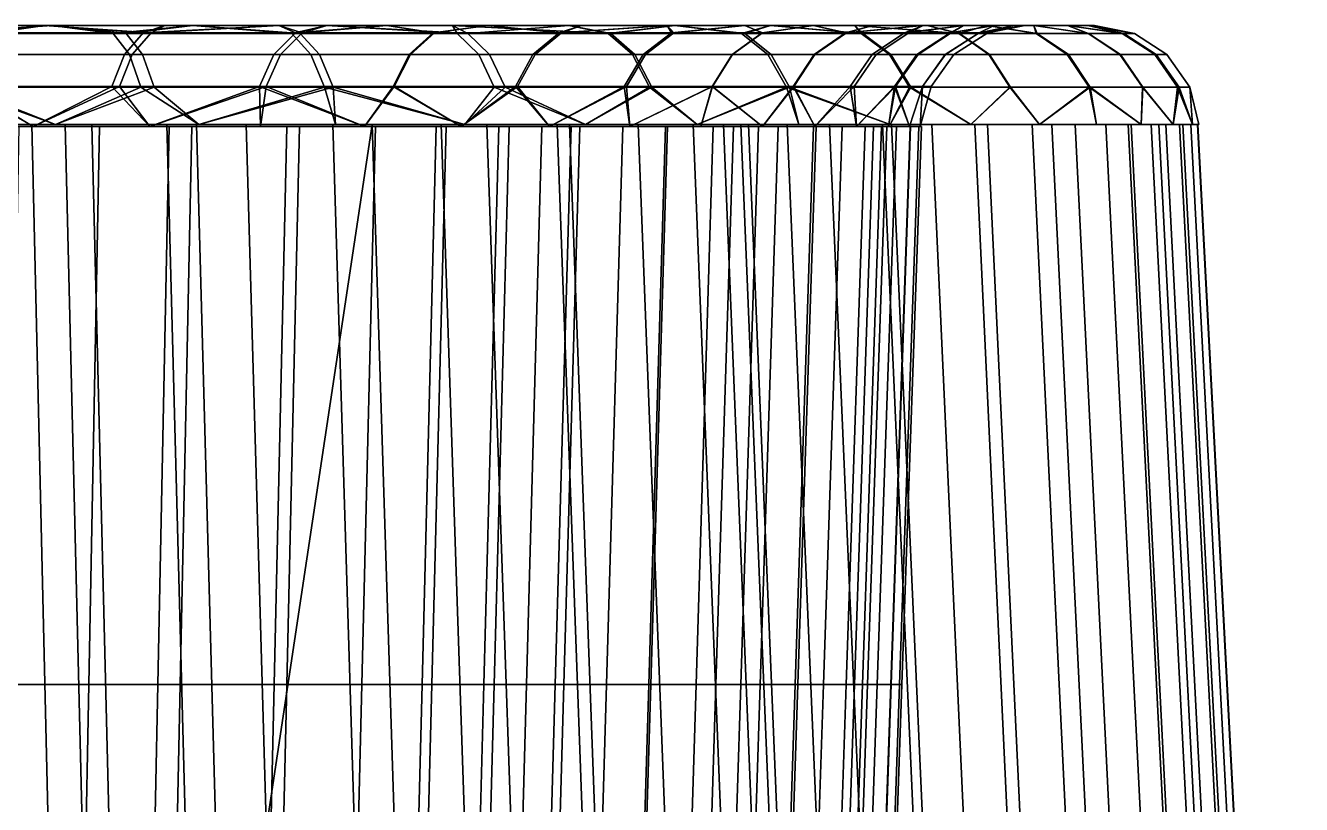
# Model space of a CAD drawing. Extents: x -14.7 to 14.7, y -21.5 to 0.1.
# Drawn here: x 6.17 to 14.72, y -12.08 to -6.87 of the extents above; entities that cross this region are included whole.
import ezdxf

# ---------------------------------------------------------------- set-up
doc = ezdxf.new("R2010")
doc.units = 0
doc.header["$MEASUREMENT"] = 0
doc.layers.add('IGES LEVEL 0', color=9, linetype='CONTINUOUS')

msp = doc.modelspace()

# ---------------------------------------------------------------- linework, layer by layer
at = {"layer": 'IGES LEVEL 0'}
for points in [[(5.3569, -6.8681, -12.2125), (6.3471, -6.8681, -11.7284), (5.5852, -6.9206, -12.4021)], [(6.3471, -6.8681, 11.7284), (5.3569, -6.8681, 12.2125), (5.5308, -6.9206, 12.4264)], [(5.4653, -6.8681, 11.6585), (6.3017, -6.8681, 11.2285), (5.9552, -6.9166, 11.1265)], [(6.3017, -6.8681, -11.2285), (5.4653, -6.8681, -11.6585), (5.9356, -6.9166, -11.137)], [(5.5308, -6.9206, 12.4264), (6.8454, -6.9206, 11.7535), (6.3471, -6.8681, 11.7284)], [(5.5308, -6.9206, 12.4264), (5.6197, -7.0627, 12.6259), (6.9553, -7.0627, 11.9423), (6.8454, -6.9206, 11.7535)], [(6.7598, -6.9206, -11.803), (5.5852, -6.9206, -12.4021), (6.3471, -6.8681, -11.7284)], [(6.7598, -6.9206, -11.803), (6.8684, -7.0627, -11.9925), (5.6749, -7.0627, -12.6012), (5.5852, -6.9206, -12.4021)], [(5.7862, -6.8681, -12.0151), (7.5123, -6.8681, -11.0185), (5.5867, -6.8681, -11.6009)], [(7.5123, -6.8681, 11.0185), (5.7862, -6.8681, 12.0151), (5.5867, -6.8681, 11.6009)], [(5.5867, -6.8681, 11.6009), (7.2533, -6.8681, 10.6386), (7.5123, -6.8681, 11.0185)], [(7.2533, -6.8681, -10.6386), (5.5867, -6.8681, -11.6009), (7.5123, -6.8681, -11.0185)], [(6.8865, -7.0621, -10.3026), (7.0131, -6.9166, -10.4919), (5.9356, -6.9166, -11.137), (5.8285, -7.0621, -10.936)], [(5.8478, -7.0621, 10.9257), (5.9552, -6.9166, 11.1265), (6.9598, -6.9166, 10.5273), (6.8342, -7.0621, 10.3374)], [(5.9356, -6.9166, -11.137), (7.0131, -6.9166, -10.4919), (6.3017, -6.8681, -11.2285)], [(6.9598, -6.9166, 10.5273), (5.9552, -6.9166, 11.1265), (6.3017, -6.8681, 11.2285)], [(6.3017, -6.8681, 11.2285), (7.1046, -6.8681, 10.7385), (6.9598, -6.9166, 10.5273)], [(7.1046, -6.8681, -10.7385), (6.3017, -6.8681, -11.2285), (7.0131, -6.9166, -10.4919)], [(6.3471, -6.8681, -11.7284), (7.294, -6.8681, -11.1642), (6.7598, -6.9206, -11.803)], [(7.294, -6.8681, 11.1642), (6.3471, -6.8681, 11.7284), (6.8454, -6.9206, 11.7535)], [(7.9566, -6.9206, -11.0316), (6.7598, -6.9206, -11.803), (7.294, -6.8681, -11.1642)], [(7.9566, -6.9206, -11.0316), (8.0844, -7.0627, -11.2088), (6.8684, -7.0627, -11.9925), (6.7598, -6.9206, -11.803)], [(6.8342, -7.0621, 10.3374), (6.9598, -6.9166, 10.5273), (7.9803, -6.9166, 9.7764), (7.8363, -7.0621, 9.6)], [(6.8454, -6.9206, 11.7535), (8.0131, -6.9206, 10.9907), (7.294, -6.8681, 11.1642)], [(6.8454, -6.9206, 11.7535), (6.9553, -7.0627, 11.9423), (8.1417, -7.0627, 11.1672), (8.0131, -6.9206, 10.9907)], [(7.8815, -7.0621, -9.5629), (8.0263, -6.9166, -9.7387), (7.0131, -6.9166, -10.4919), (6.8865, -7.0621, -10.3026)], [(7.1046, -6.8681, 10.7385), (7.8695, -6.8681, 10.1913), (6.9598, -6.9166, 10.5273)], [(7.9803, -6.9166, 9.7764), (6.9598, -6.9166, 10.5273), (7.8695, -6.8681, 10.1913)], [(7.8695, -6.8681, -10.1913), (7.1046, -6.8681, -10.7385), (7.0131, -6.9166, -10.4919)], [(7.0131, -6.9166, -10.4919), (8.0263, -6.9166, -9.7387), (7.8695, -6.8681, -10.1913)], [(7.2533, -6.8681, 10.6386), (8.7579, -6.8681, 9.4388), (7.5123, -6.8681, 11.0185)], [(8.7579, -6.8681, -9.4388), (7.2533, -6.8681, -10.6386), (7.5123, -6.8681, -11.0185)], [(7.294, -6.8681, -11.1642), (8.191, -6.8681, -10.5238), (7.9566, -6.9206, -11.0316)], [(8.191, -6.8681, 10.5238), (7.294, -6.8681, 11.1642), (8.0131, -6.9206, 10.9907)], [(7.5123, -6.8681, -11.0185), (9.0706, -6.8681, -9.7758), (8.7579, -6.8681, -9.4388)], [(9.0706, -6.8681, 9.7758), (7.5123, -6.8681, 11.0185), (8.7579, -6.8681, 9.4388)], [(7.8363, -7.0621, 9.6), (7.9803, -6.9166, 9.7764), (8.9039, -6.9166, 8.9433), (8.7433, -7.0621, 8.7819)], [(7.8695, -6.8681, 10.1913), (8.5924, -6.8681, 9.5897), (7.9803, -6.9166, 9.7764)], [(8.5924, -6.8681, -9.5897), (7.8695, -6.8681, -10.1913), (8.0263, -6.9166, -9.7387)], [(8.7509, -7.0621, -8.7744), (8.9117, -6.9166, -8.9356), (8.0263, -6.9166, -9.7387), (7.8815, -7.0621, -9.5629)], [(9.0638, -6.9206, -10.1416), (7.9566, -6.9206, -11.0316), (8.191, -6.8681, -10.5238)], [(9.0638, -6.9206, -10.1416), (9.2093, -7.0627, -10.3045), (8.0844, -7.0627, -11.2088), (7.9566, -6.9206, -11.0316)], [(8.9039, -6.9166, 8.9433), (7.9803, -6.9166, 9.7764), (8.5924, -6.8681, 9.5897)], [(8.0131, -6.9206, 10.9907), (9.1351, -6.9206, 10.0775), (8.191, -6.8681, 10.5238)], [(8.0131, -6.9206, 10.9907), (8.1417, -7.0627, 11.1672), (9.2818, -7.0627, 10.2393), (9.1351, -6.9206, 10.0775)], [(8.0263, -6.9166, -9.7387), (8.9117, -6.9166, -8.9356), (8.5924, -6.8681, -9.5897)], [(8.191, -6.8681, -10.5238), (9.032, -6.8681, -9.8114), (9.0638, -6.9206, -10.1416)], [(9.032, -6.8681, 9.8114), (8.191, -6.8681, 10.5238), (9.1351, -6.9206, 10.0775)], [(8.5924, -6.8681, 9.5897), (9.2695, -6.8681, 8.9369), (8.9039, -6.9166, 8.9433)], [(9.2695, -6.8681, -8.9369), (8.5924, -6.8681, -9.5897), (8.9117, -6.9166, -8.9356)], [(8.7433, -7.0621, 8.7819), (8.9039, -6.9166, 8.9433), (9.7638, -6.9166, 7.9958), (9.5876, -7.0621, 7.8515)], [(9.5723, -7.0621, -7.8701), (9.7482, -6.9166, -8.0147), (8.9117, -6.9166, -8.9356), (8.7509, -7.0621, -8.7744)], [(8.7579, -6.8681, 9.4388), (10.0668, -6.8681, 8.028), (9.0706, -6.8681, 9.7758)], [(10.0668, -6.8681, -8.028), (8.7579, -6.8681, -9.4388), (9.0706, -6.8681, -9.7758)], [(9.7638, -6.9166, 7.9958), (8.9039, -6.9166, 8.9433), (9.2695, -6.8681, 8.9369)], [(8.9117, -6.9166, -8.9356), (9.7482, -6.9166, -8.0147), (9.2695, -6.8681, -8.9369)], [(9.032, -6.8681, -9.8114), (9.8114, -6.8681, -9.032), (10.0769, -6.9206, -9.1357)], [(9.8114, -6.8681, 9.032), (9.032, -6.8681, 9.8114), (9.1351, -6.9206, 10.0775)], [(10.0769, -6.9206, -9.1357), (9.0638, -6.9206, -10.1416), (9.032, -6.8681, -9.8114)], [(10.0769, -6.9206, -9.1357), (10.2387, -7.0627, -9.2824), (9.2093, -7.0627, -10.3045), (9.0638, -6.9206, -10.1416)], [(9.0706, -6.8681, -9.7758), (10.4263, -6.8681, -8.3147), (10.0668, -6.8681, -8.028)], [(10.4263, -6.8681, 8.3147), (9.0706, -6.8681, 9.7758), (10.0668, -6.8681, 8.028)], [(9.1351, -6.9206, 10.0775), (10.0933, -6.9206, 9.1175), (9.8114, -6.8681, 9.032)], [(9.1351, -6.9206, 10.0775), (9.2818, -7.0627, 10.2393), (10.2554, -7.0627, 9.2639), (10.0933, -6.9206, 9.1175)], [(9.2695, -6.8681, 8.9369), (9.8971, -6.8681, 8.2364), (9.7638, -6.9166, 7.9958)], [(9.8971, -6.8681, -8.2364), (9.2695, -6.8681, -8.9369), (9.7482, -6.9166, -8.0147)], [(10.31, -7.0621, -6.8754), (10.4995, -6.9166, -7.0017), (9.7482, -6.9166, -8.0147), (9.5723, -7.0621, -7.8701)], [(9.5876, -7.0621, 7.8515), (9.7638, -6.9166, 7.9958), (10.5151, -6.9166, 6.9782), (10.3254, -7.0621, 6.8523)], [(10.4719, -6.8681, -7.492), (9.8971, -6.8681, -8.2364), (9.7482, -6.9166, -8.0147)], [(9.7482, -6.9166, -8.0147), (10.4995, -6.9166, -7.0017), (10.4719, -6.8681, -7.492)], [(9.8971, -6.8681, 8.2364), (10.4719, -6.8681, 7.492), (9.7638, -6.9166, 7.9958)], [(10.5151, -6.9166, 6.9782), (9.7638, -6.9166, 7.9958), (10.4719, -6.8681, 7.492)], [(9.8114, -6.8681, -9.032), (10.5238, -6.8681, -8.191), (10.0769, -6.9206, -9.1357)], [(10.5238, -6.8681, 8.191), (9.8114, -6.8681, 9.032), (10.0933, -6.9206, 9.1175)], [(10.4263, -6.8681, -8.3147), (11.5491, -6.8681, -6.6679), (10.0668, -6.8681, -8.028)], [(10.0668, -6.8681, 8.028), (11.1509, -6.8681, 6.438), (10.4263, -6.8681, 8.3147)], [(11.1509, -6.8681, -6.438), (10.0668, -6.8681, -8.028), (11.5491, -6.8681, -6.6679)], [(10.9698, -6.9206, -8.0417), (10.0769, -6.9206, -9.1357), (10.5238, -6.8681, -8.191)], [(10.9698, -6.9206, -8.0417), (11.1459, -7.0627, -8.1708), (10.2387, -7.0627, -9.2824), (10.0769, -6.9206, -9.1357)], [(10.0933, -6.9206, 9.1175), (10.9912, -6.9206, 8.0124), (10.5238, -6.8681, 8.191)], [(10.0933, -6.9206, 9.1175), (10.2554, -7.0627, 9.2639), (11.1677, -7.0627, 8.1411), (10.9912, -6.9206, 8.0124)], [(10.9095, -7.0621, -5.878), (11.1099, -6.9166, -5.986), (10.4995, -6.9166, -7.0017), (10.31, -7.0621, -6.8754)], [(10.3254, -7.0621, 6.8523), (10.5151, -6.9166, 6.9782), (11.1077, -6.9166, 5.9902), (10.9073, -7.0621, 5.8821)], [(11.5491, -6.8681, 6.6679), (10.4263, -6.8681, 8.3147), (11.1509, -6.8681, 6.438)], [(10.4719, -6.8681, 7.492), (10.9908, -6.8681, 6.7076), (10.5151, -6.9166, 6.9782)], [(10.9908, -6.8681, -6.7076), (10.4719, -6.8681, -7.492), (10.4995, -6.9166, -7.0017)], [(10.4995, -6.9166, -7.0017), (11.1099, -6.9166, -5.986), (10.9908, -6.8681, -6.7076)], [(11.1077, -6.9166, 5.9902), (10.5151, -6.9166, 6.9782), (10.9908, -6.8681, 6.7076)], [(10.5238, -6.8681, -8.191), (11.1642, -6.8681, -7.294), (10.9698, -6.9206, -8.0417)], [(11.1642, -6.8681, 7.294), (10.5238, -6.8681, 8.191), (10.9912, -6.9206, 8.0124)], [(10.9073, -7.0621, 5.8821), (11.1077, -6.9166, 5.9902), (11.6725, -6.9166, 4.7976), (11.4618, -7.0621, 4.711)], [(11.4561, -7.0621, -4.7249), (11.6666, -6.9166, -4.8117), (11.1099, -6.9166, -5.986), (10.9095, -7.0621, -5.878)], [(11.7816, -6.9206, -6.7969), (10.9698, -6.9206, -8.0417), (11.1642, -6.8681, -7.294)], [(11.7816, -6.9206, -6.7969), (11.9708, -7.0627, -6.9061), (11.1459, -7.0627, -8.1708), (10.9698, -6.9206, -8.0417)], [(10.9908, -6.8681, 6.7076), (11.4512, -6.8681, 5.8874), (11.1077, -6.9166, 5.9902)], [(11.4512, -6.8681, -5.8874), (10.9908, -6.8681, -6.7076), (11.1099, -6.9166, -5.986)], [(10.9912, -6.9206, 8.0124), (11.772, -6.9206, 6.8136), (11.1642, -6.8681, 7.294)], [(10.9912, -6.9206, 8.0124), (11.1677, -7.0627, 8.1411), (11.961, -7.0627, 6.923), (11.772, -6.9206, 6.8136)], [(11.6725, -6.9166, 4.7976), (11.1077, -6.9166, 5.9902), (11.4512, -6.8681, 5.8874)], [(11.1099, -6.9166, -5.986), (11.6666, -6.9166, -4.8117), (11.4512, -6.8681, -5.8874)], [(11.5491, -6.8681, -6.6679), (12.4139, -6.8681, -4.8721), (11.1509, -6.8681, -6.438)], [(12.4139, -6.8681, 4.8721), (11.5491, -6.8681, 6.6679), (11.1509, -6.8681, 6.438)], [(11.1509, -6.8681, 6.438), (11.9859, -6.8681, 4.7041), (12.4139, -6.8681, 4.8721)], [(11.9859, -6.8681, -4.7041), (11.1509, -6.8681, -6.438), (12.4139, -6.8681, -4.8721)], [(11.1642, -6.8681, -7.294), (11.7284, -6.8681, -6.3471), (11.7816, -6.9206, -6.7969)], [(11.7284, -6.8681, 6.3471), (11.1642, -6.8681, 7.294), (11.772, -6.9206, 6.8136)], [(11.4512, -6.8681, 5.8874), (11.8504, -6.8681, 5.0359), (11.6725, -6.9166, 4.7976)], [(11.8504, -6.8681, -5.0359), (11.4512, -6.8681, -5.8874), (11.6666, -6.9166, -4.8117)], [(11.8442, -7.0621, -3.6447), (12.0618, -6.9166, -3.7116), (11.6666, -6.9166, -4.8117), (11.4561, -7.0621, -4.7249)], [(11.4618, -7.0621, 4.711), (11.6725, -6.9166, 4.7976), (12.0896, -6.9166, 3.62), (11.8715, -7.0621, 3.5547)], [(12.1863, -6.8681, -4.1574), (11.8504, -6.8681, -5.0359), (11.6666, -6.9166, -4.8117)], [(11.6666, -6.9166, -4.8117), (12.0618, -6.9166, -3.7116), (12.1863, -6.8681, -4.1574)], [(11.8504, -6.8681, 5.0359), (12.1863, -6.8681, 4.1574), (11.6725, -6.9166, 4.7976)], [(12.0896, -6.9166, 3.62), (11.6725, -6.9166, 4.7976), (12.1863, -6.8681, 4.1574)], [(11.7284, -6.8681, -6.3471), (12.2125, -6.8681, -5.3569), (12.4309, -6.9206, -5.5207)], [(12.2125, -6.8681, 5.3569), (11.7284, -6.8681, 6.3471), (12.4262, -6.9206, 5.5311)], [(12.4309, -6.9206, -5.5207), (11.7816, -6.9206, -6.7969), (11.7284, -6.8681, -6.3471)], [(11.772, -6.9206, 6.8136), (12.4262, -6.9206, 5.5311), (11.7284, -6.8681, 6.3471)], [(11.772, -6.9206, 6.8136), (11.961, -7.0627, 6.923), (12.6258, -7.0627, 5.6199), (12.4262, -6.9206, 5.5311)], [(12.4309, -6.9206, -5.5207), (12.6305, -7.0627, -5.6094), (11.9708, -7.0627, -6.9061), (11.7816, -6.9206, -6.7969)], [(12.1521, -7.0621, -2.4279), (12.3754, -6.9166, -2.4725), (12.0618, -6.9166, -3.7116), (11.8442, -7.0621, -3.6447)], [(11.8715, -7.0621, 3.5547), (12.0896, -6.9166, 3.62), (12.3669, -6.9166, 2.5145), (12.1438, -7.0621, 2.4691)], [(11.9859, -6.8681, 4.7041), (12.5532, -6.8681, 2.8652), (12.4139, -6.8681, 4.8721)], [(12.5532, -6.8681, -2.8652), (11.9859, -6.8681, -4.7041), (12.4139, -6.8681, -4.8721)], [(12.4573, -6.8681, -3.2568), (12.1863, -6.8681, -4.1574), (12.0618, -6.9166, -3.7116)], [(12.0618, -6.9166, -3.7116), (12.3754, -6.9166, -2.4725), (12.4573, -6.8681, -3.2568)], [(12.1863, -6.8681, 4.1574), (12.4573, -6.8681, 3.2568), (12.0896, -6.9166, 3.62)], [(12.3669, -6.9166, 2.5145), (12.0896, -6.9166, 3.62), (12.4573, -6.8681, 3.2568)], [(12.1438, -7.0621, 2.4691), (12.3669, -6.9166, 2.5145), (12.5618, -6.9166, 1.2098), (12.3352, -7.0621, 1.1879)], [(12.3355, -7.0621, -1.1846), (12.5621, -6.9166, -1.2064), (12.3754, -6.9166, -2.4725), (12.1521, -7.0621, -2.4279)], [(12.2125, -6.8681, -5.3569), (12.6132, -6.8681, -4.3301), (12.4309, -6.9206, -5.5207)], [(12.6132, -6.8681, 4.3301), (12.2125, -6.8681, 5.3569), (12.4262, -6.9206, 5.5311)], [(12.3352, -7.0621, 1.1879), (12.5618, -6.9166, 1.2098), (12.6199, -6.9166, -0.0448), (12.3922, -7.0621, -0.044)], [(12.3922, -7.0621, -0.044), (12.6199, -6.9166, -0.0448), (12.5621, -6.9166, -1.2064), (12.3355, -7.0621, -1.1846)], [(12.4573, -6.8681, 3.2568), (12.6618, -6.8681, 2.3388), (12.3669, -6.9166, 2.5145)], [(12.5618, -6.9166, 1.2098), (12.3669, -6.9166, 2.5145), (12.6618, -6.8681, 2.3388)], [(12.6618, -6.8681, -2.3388), (12.4573, -6.8681, -3.2568), (12.3754, -6.9166, -2.4725)], [(12.3754, -6.9166, -2.4725), (12.5621, -6.9166, -1.2064), (12.6618, -6.8681, -2.3388)], [(12.4139, -6.8681, -4.8721), (13.0014, -6.8681, -2.9675), (12.5532, -6.8681, -2.8652)], [(13.0014, -6.8681, 2.9675), (12.4139, -6.8681, 4.8721), (12.5532, -6.8681, 2.8652)], [(12.4262, -6.9206, 5.5311), (12.9515, -6.9206, 4.1549), (12.6132, -6.8681, 4.3301)], [(12.4262, -6.9206, 5.5311), (12.6258, -7.0627, 5.6199), (13.1595, -7.0627, 4.2216), (12.9515, -6.9206, 4.1549)], [(12.944, -6.9206, -4.1783), (12.4309, -6.9206, -5.5207), (12.6132, -6.8681, -4.3301)], [(12.944, -6.9206, -4.1783), (13.1518, -7.0627, -4.2454), (12.6305, -7.0627, -5.6094), (12.4309, -6.9206, -5.5207)], [(12.5532, -6.8681, 2.8652), (12.84, -6.8681, 0.9622), (13.0014, -6.8681, 2.9675)], [(12.84, -6.8681, -0.9622), (12.5532, -6.8681, -2.8652), (13.0014, -6.8681, -2.9675)], [(12.6618, -6.8681, 2.3388), (12.7987, -6.8681, 1.4083), (12.5618, -6.9166, 1.2098)], [(12.7987, -6.8681, 1.4083), (12.8674, -6.8681, 0.4703), (12.5618, -6.9166, 1.2098)], [(12.6199, -6.9166, -0.0448), (12.5618, -6.9166, 1.2098), (12.8674, -6.8681, 0.4703)], [(12.8674, -6.8681, -0.4703), (12.7987, -6.8681, -1.4083), (12.5621, -6.9166, -1.2064)], [(12.7987, -6.8681, -1.4083), (12.6618, -6.8681, -2.3388), (12.5621, -6.9166, -1.2064)], [(12.5621, -6.9166, -1.2064), (12.6199, -6.9166, -0.0448), (12.8674, -6.8681, -0.4703)], [(12.6132, -6.8681, -4.3301), (12.9277, -6.8681, -3.2737), (12.944, -6.9206, -4.1783)], [(12.9277, -6.8681, 3.2737), (12.6132, -6.8681, 4.3301), (12.9515, -6.9206, 4.1549)], [(12.8674, -6.8681, 0.4703), (12.8674, -6.8681, -0.4703), (12.6199, -6.9166, -0.0448)], [(13.0014, -6.8681, -2.9675), (13.2984, -6.8681, -0.9966), (12.84, -6.8681, -0.9622)], [(13.2984, -6.8681, -0.9966), (13.2984, -6.8681, 0.9966), (12.84, -6.8681, -0.9622)], [(13.2984, -6.8681, 0.9966), (13.0014, -6.8681, 2.9675), (12.84, -6.8681, 0.9622)], [(12.84, -6.8681, 0.9622), (12.84, -6.8681, -0.9622), (13.2984, -6.8681, 0.9966)], [(12.9277, -6.8681, -3.2737), (13.1538, -6.8681, -2.195), (13.2915, -6.9206, -2.8882)], [(13.1538, -6.8681, 2.195), (12.9277, -6.8681, 3.2737), (13.2956, -6.9206, 2.8694)], [(13.2915, -6.9206, -2.8882), (12.944, -6.9206, -4.1783), (12.9277, -6.8681, -3.2737)], [(12.9515, -6.9206, 4.1549), (13.2956, -6.9206, 2.8694), (12.9277, -6.8681, 3.2737)], [(13.2915, -6.9206, -2.8882), (13.5049, -7.0627, -2.9346), (13.1518, -7.0627, -4.2454), (12.944, -6.9206, -4.1783)], [(12.9515, -6.9206, 4.1549), (13.1595, -7.0627, 4.2216), (13.509, -7.0627, 2.9154), (13.2956, -6.9206, 2.8694)], [(13.1538, -6.8681, -2.195), (13.2902, -6.8681, -1.1013), (13.5211, -6.9206, -1.4785)], [(13.2902, -6.8681, 1.1013), (13.1538, -6.8681, 2.195), (13.531, -6.9206, 1.3844)], [(13.5211, -6.9206, -1.4785), (13.2915, -6.9206, -2.8882), (13.1538, -6.8681, -2.195)], [(13.2956, -6.9206, 2.8694), (13.531, -6.9206, 1.3844), (13.1538, -6.8681, 2.195)], [(13.2902, -6.8681, -1.1013), (13.3357, -6.8681), (13.6017, -6.9206, -0.0136)], [(13.3357, -6.8681), (13.2902, -6.8681, 1.1013), (13.6017, -6.9206, -0.0136)], [(13.6017, -6.9206, -0.0136), (13.5211, -6.9206, -1.4785), (13.2902, -6.8681, -1.1013)], [(13.531, -6.9206, 1.3844), (13.6017, -6.9206, -0.0136), (13.2902, -6.8681, 1.1013)], [(13.5211, -6.9206, -1.4785), (13.7382, -7.0627, -1.5022), (13.5049, -7.0627, -2.9346), (13.2915, -6.9206, -2.8882)], [(13.2956, -6.9206, 2.8694), (13.509, -7.0627, 2.9154), (13.7483, -7.0627, 1.4067), (13.531, -6.9206, 1.3844)], [(13.6017, -6.9206, -0.0136), (13.8201, -7.0627, -0.0138), (13.7382, -7.0627, -1.5022), (13.5211, -6.9206, -1.4785)], [(13.531, -6.9206, 1.3844), (13.7483, -7.0627, 1.4067), (13.8201, -7.0627, -0.0138), (13.6017, -6.9206, -0.0136)], [(5.6197, -7.0627, 12.6259), (5.6823, -7.2808, 12.7666), (7.0328, -7.2808, 12.0753), (6.9553, -7.0627, 11.9423)], [(6.8684, -7.0627, -11.9925), (6.9449, -7.2808, -12.1261), (5.7381, -7.2808, -12.7416), (5.6749, -7.0627, -12.6012)], [(6.8016, -7.2771, -10.1755), (6.8865, -7.0621, -10.3026), (5.8285, -7.0621, -10.936), (5.7566, -7.2771, -10.8011)], [(5.7756, -7.2771, 10.7909), (5.8478, -7.0621, 10.9257), (6.8342, -7.0621, 10.3374), (6.7499, -7.2771, 10.2098)], [(6.7499, -7.2771, 10.2098), (6.8342, -7.0621, 10.3374), (7.8363, -7.0621, 9.6), (7.7396, -7.2771, 9.4815)], [(7.7842, -7.2771, -9.4449), (7.8815, -7.0621, -9.5629), (6.8865, -7.0621, -10.3026), (6.8016, -7.2771, -10.1755)], [(8.0844, -7.0627, -11.2088), (8.1745, -7.2808, -11.3337), (6.9449, -7.2808, -12.1261), (6.8684, -7.0627, -11.9925)], [(6.9553, -7.0627, 11.9423), (7.0328, -7.2808, 12.0753), (8.2324, -7.2808, 11.2916), (8.1417, -7.0627, 11.1672)], [(7.7396, -7.2771, 9.4815), (7.8363, -7.0621, 9.6), (8.7433, -7.0621, 8.7819), (8.6354, -7.2771, 8.6736)], [(8.6429, -7.2771, -8.6661), (8.7509, -7.0621, -8.7744), (7.8815, -7.0621, -9.5629), (7.7842, -7.2771, -9.4449)], [(9.2093, -7.0627, -10.3045), (9.312, -7.2808, -10.4193), (8.1745, -7.2808, -11.3337), (8.0844, -7.0627, -11.2088)], [(8.1417, -7.0627, 11.1672), (8.2324, -7.2808, 11.2916), (9.3852, -7.2808, 10.3534), (9.2818, -7.0627, 10.2393)], [(8.6354, -7.2771, 8.6736), (8.7433, -7.0621, 8.7819), (9.5876, -7.0621, 7.8515), (9.4693, -7.2771, 7.7546)], [(9.4542, -7.2771, -7.773), (9.5723, -7.0621, -7.8701), (8.7509, -7.0621, -8.7744), (8.6429, -7.2771, -8.6661)], [(10.2387, -7.0627, -9.2824), (10.3528, -7.2808, -9.3859), (9.312, -7.2808, -10.4193), (9.2093, -7.0627, -10.3045)], [(9.2818, -7.0627, 10.2393), (9.3852, -7.2808, 10.3534), (10.3697, -7.2808, 9.3672), (10.2554, -7.0627, 9.2639)], [(10.1828, -7.2771, -6.7905), (10.31, -7.0621, -6.8754), (9.5723, -7.0621, -7.8701), (9.4542, -7.2771, -7.773)], [(9.4693, -7.2771, 7.7546), (9.5876, -7.0621, 7.8515), (10.3254, -7.0621, 6.8523), (10.198, -7.2771, 6.7678)], [(10.7749, -7.2771, -5.8055), (10.9095, -7.0621, -5.878), (10.31, -7.0621, -6.8754), (10.1828, -7.2771, -6.7905)], [(10.198, -7.2771, 6.7678), (10.3254, -7.0621, 6.8523), (10.9073, -7.0621, 5.8821), (10.7727, -7.2771, 5.8095)], [(11.1459, -7.0627, -8.1708), (11.2701, -7.2808, -8.2619), (10.3528, -7.2808, -9.3859), (10.2387, -7.0627, -9.2824)], [(10.2554, -7.0627, 9.2639), (10.3697, -7.2808, 9.3672), (11.2921, -7.2808, 8.2318), (11.1677, -7.0627, 8.1411)], [(10.7727, -7.2771, 5.8095), (10.9073, -7.0621, 5.8821), (11.4618, -7.0621, 4.711), (11.3204, -7.2771, 4.6529)], [(11.3148, -7.2771, -4.6666), (11.4561, -7.0621, -4.7249), (10.9095, -7.0621, -5.878), (10.7749, -7.2771, -5.8055)], [(11.9708, -7.0627, -6.9061), (12.1042, -7.2808, -6.983), (11.2701, -7.2808, -8.2619), (11.1459, -7.0627, -8.1708)], [(11.1677, -7.0627, 8.1411), (11.2921, -7.2808, 8.2318), (12.0943, -7.2808, 7.0001), (11.961, -7.0627, 6.923)], [(11.698, -7.2771, -3.5997), (11.8442, -7.0621, -3.6447), (11.4561, -7.0621, -4.7249), (11.3148, -7.2771, -4.6666)], [(11.3204, -7.2771, 4.6529), (11.4618, -7.0621, 4.711), (11.8715, -7.0621, 3.5547), (11.725, -7.2771, 3.5109)], [(12.0021, -7.2771, -2.3979), (12.1521, -7.0621, -2.4279), (11.8442, -7.0621, -3.6447), (11.698, -7.2771, -3.5997)], [(11.725, -7.2771, 3.5109), (11.8715, -7.0621, 3.5547), (12.1438, -7.0621, 2.4691), (11.9939, -7.2771, 2.4386)], [(11.961, -7.0627, 6.923), (12.0943, -7.2808, 7.0001), (12.7665, -7.2808, 5.6826), (12.6258, -7.0627, 5.6199)], [(12.6305, -7.0627, -5.6094), (12.7712, -7.2808, -5.6719), (12.1042, -7.2808, -6.983), (11.9708, -7.0627, -6.9061)], [(11.9939, -7.2771, 2.4386), (12.1438, -7.0621, 2.4691), (12.3352, -7.0621, 1.1879), (12.183, -7.2771, 1.1733)], [(12.1833, -7.2771, -1.17), (12.3355, -7.0621, -1.1846), (12.1521, -7.0621, -2.4279), (12.0021, -7.2771, -2.3979)], [(12.183, -7.2771, 1.1733), (12.3352, -7.0621, 1.1879), (12.3922, -7.0621, -0.044), (12.2393, -7.2771, -0.0435)], [(12.2393, -7.2771, -0.0435), (12.3922, -7.0621, -0.044), (12.3355, -7.0621, -1.1846), (12.1833, -7.2771, -1.17)], [(12.6258, -7.0627, 5.6199), (12.7665, -7.2808, 5.6826), (13.3061, -7.2808, 4.2686), (13.1595, -7.0627, 4.2216)], [(13.1518, -7.0627, -4.2454), (13.2984, -7.2808, -4.2927), (12.7712, -7.2808, -5.6719), (12.6305, -7.0627, -5.6094)], [(13.5049, -7.0627, -2.9346), (13.6554, -7.2808, -2.9673), (13.2984, -7.2808, -4.2927), (13.1518, -7.0627, -4.2454)], [(13.1595, -7.0627, 4.2216), (13.3061, -7.2808, 4.2686), (13.6596, -7.2808, 2.9479), (13.509, -7.0627, 2.9154)], [(13.7382, -7.0627, -1.5022), (13.8913, -7.2808, -1.5189), (13.6554, -7.2808, -2.9673), (13.5049, -7.0627, -2.9346)], [(13.509, -7.0627, 2.9154), (13.6596, -7.2808, 2.9479), (13.9015, -7.2808, 1.4223), (13.7483, -7.0627, 1.4067)], [(13.8201, -7.0627, -0.0138), (13.974, -7.2808, -0.0139), (13.8913, -7.2808, -1.5189), (13.7382, -7.0627, -1.5022)], [(13.7483, -7.0627, 1.4067), (13.9015, -7.2808, 1.4223), (13.974, -7.2808, -0.0139), (13.8201, -7.0627, -0.0138)], [(5.3709, -7.5314, 12.9664), (6.3717, -7.5314, 12.5051), (5.6823, -7.2808, 12.7666)], [(6.3717, -7.5314, -12.5051), (5.3709, -7.5314, -12.9664), (5.7381, -7.2808, -12.7416)], [(5.4029, -7.5437, -10.9121), (6.2224, -7.5437, -10.4665), (5.7566, -7.2771, -10.8011)], [(6.2224, -7.5437, 10.4665), (5.4029, -7.5437, 10.9121), (5.7756, -7.2771, 10.7909)], [(7.0328, -7.2808, 12.0753), (5.6823, -7.2808, 12.7666), (6.3717, -7.5314, 12.5051)], [(5.7381, -7.2808, -12.7416), (6.9449, -7.2808, -12.1261), (6.3717, -7.5314, -12.5051)], [(6.8016, -7.2771, -10.1755), (5.7566, -7.2771, -10.8011), (6.2224, -7.5437, -10.4665)], [(5.7756, -7.2771, 10.7909), (6.7499, -7.2771, 10.2098), (6.2224, -7.5437, 10.4665)], [(6.2224, -7.5437, -10.4665), (7.0053, -7.5437, -9.9594), (6.8016, -7.2771, -10.1755)], [(7.0053, -7.5437, 9.9594), (6.2224, -7.5437, 10.4665), (6.7499, -7.2771, 10.2098)], [(6.3717, -7.5314, 12.5051), (7.3331, -7.5314, 11.9666), (7.0328, -7.2808, 12.0753)], [(7.3331, -7.5314, -11.9666), (6.3717, -7.5314, -12.5051), (6.9449, -7.2808, -12.1261)], [(6.7499, -7.2771, 10.2098), (7.7396, -7.2771, 9.4815), (7.0053, -7.5437, 9.9594)], [(7.7842, -7.2771, -9.4449), (6.8016, -7.2771, -10.1755), (7.0053, -7.5437, -9.9594)], [(6.9449, -7.2808, -12.1261), (8.1745, -7.2808, -11.3337), (7.3331, -7.5314, -11.9666)], [(7.0053, -7.5437, -9.9594), (7.7471, -7.5437, -9.394), (7.7842, -7.2771, -9.4449)], [(7.7471, -7.5437, 9.394), (7.0053, -7.5437, 9.9594), (7.7396, -7.2771, 9.4815)], [(8.2324, -7.2808, 11.2916), (7.0328, -7.2808, 12.0753), (7.3331, -7.5314, 11.9666)], [(7.3331, -7.5314, 11.9666), (8.2494, -7.5314, 11.3544), (8.2324, -7.2808, 11.2916)], [(8.2494, -7.5314, -11.3544), (7.3331, -7.5314, -11.9666), (8.1745, -7.2808, -11.3337)], [(8.4435, -7.5437, 8.7734), (7.7471, -7.5437, 9.394), (7.7396, -7.2771, 9.4815)], [(7.7396, -7.2771, 9.4815), (8.6354, -7.2771, 8.6736), (8.4435, -7.5437, 8.7734)], [(7.7471, -7.5437, -9.394), (8.4435, -7.5437, -8.7734), (7.7842, -7.2771, -9.4449)], [(8.6429, -7.2771, -8.6661), (7.7842, -7.2771, -9.4449), (8.4435, -7.5437, -8.7734)], [(9.1149, -7.5314, -10.6721), (8.2494, -7.5314, -11.3544), (8.1745, -7.2808, -11.3337)], [(8.1745, -7.2808, -11.3337), (9.312, -7.2808, -10.4193), (9.1149, -7.5314, -10.6721)], [(8.2494, -7.5314, 11.3544), (9.1149, -7.5314, 10.6721), (8.2324, -7.2808, 11.2916)], [(9.3852, -7.2808, 10.3534), (8.2324, -7.2808, 11.2916), (9.1149, -7.5314, 10.6721)], [(8.4435, -7.5437, -8.7734), (9.0903, -7.5437, -8.1013), (8.6429, -7.2771, -8.6661)], [(9.0903, -7.5437, 8.1013), (8.4435, -7.5437, 8.7734), (8.6354, -7.2771, 8.6736)], [(8.6354, -7.2771, 8.6736), (9.4693, -7.2771, 7.7546), (9.0903, -7.5437, 8.1013)], [(9.4542, -7.2771, -7.773), (8.6429, -7.2771, -8.6661), (9.0903, -7.5437, -8.1013)], [(9.0903, -7.5437, -8.1013), (9.6838, -7.5437, -7.3816), (9.4542, -7.2771, -7.773)], [(9.6838, -7.5437, 7.3816), (9.0903, -7.5437, 8.1013), (9.4693, -7.2771, 7.7546)], [(9.1149, -7.5314, 10.6721), (9.9241, -7.5314, 9.9241), (9.3852, -7.2808, 10.3534)], [(9.9241, -7.5314, -9.9241), (9.1149, -7.5314, -10.6721), (9.312, -7.2808, -10.4193)], [(9.312, -7.2808, -10.4193), (10.3528, -7.2808, -9.3859), (9.9241, -7.5314, -9.9241)], [(10.3697, -7.2808, 9.3672), (9.3852, -7.2808, 10.3534), (9.9241, -7.5314, 9.9241)], [(10.1828, -7.2771, -6.7905), (9.4542, -7.2771, -7.773), (9.6838, -7.5437, -7.3816)], [(9.4693, -7.2771, 7.7546), (10.198, -7.2771, 6.7678), (9.6838, -7.5437, 7.3816)], [(9.6838, -7.5437, -7.3816), (10.2205, -7.5437, -6.6187), (10.1828, -7.2771, -6.7905)], [(10.2205, -7.5437, 6.6187), (9.6838, -7.5437, 7.3816), (10.198, -7.2771, 6.7678)], [(9.9241, -7.5314, 9.9241), (10.6721, -7.5314, 9.1149), (10.3697, -7.2808, 9.3672)], [(10.6721, -7.5314, -9.1149), (9.9241, -7.5314, -9.9241), (10.3528, -7.2808, -9.3859)], [(10.7749, -7.2771, -5.8055), (10.1828, -7.2771, -6.7905), (10.2205, -7.5437, -6.6187)], [(10.198, -7.2771, 6.7678), (10.7727, -7.2771, 5.8095), (10.2205, -7.5437, 6.6187)], [(10.2205, -7.5437, -6.6187), (10.6971, -7.5437, -5.8169), (10.7749, -7.2771, -5.8055)], [(10.6971, -7.5437, 5.8169), (10.2205, -7.5437, 6.6187), (10.7727, -7.2771, 5.8095)], [(10.3528, -7.2808, -9.3859), (11.2701, -7.2808, -8.2619), (10.6721, -7.5314, -9.1149)], [(11.2921, -7.2808, 8.2318), (10.3697, -7.2808, 9.3672), (10.6721, -7.5314, 9.1149)], [(10.6721, -7.5314, 9.1149), (11.3544, -7.5314, 8.2494), (11.2921, -7.2808, 8.2318)], [(11.3544, -7.5314, -8.2494), (10.6721, -7.5314, -9.1149), (11.2701, -7.2808, -8.2619)], [(10.6971, -7.5437, -5.8169), (11.111, -7.5437, -4.981), (10.7749, -7.2771, -5.8055)], [(11.111, -7.5437, 4.981), (10.6971, -7.5437, 5.8169), (10.7727, -7.2771, 5.8095)], [(10.7727, -7.2771, 5.8095), (11.3204, -7.2771, 4.6529), (11.111, -7.5437, 4.981)], [(11.3148, -7.2771, -4.6666), (10.7749, -7.2771, -5.8055), (11.111, -7.5437, -4.981)], [(11.111, -7.5437, -4.981), (11.4597, -7.5437, -4.1158), (11.3148, -7.2771, -4.6666)], [(11.4597, -7.5437, 4.1158), (11.111, -7.5437, 4.981), (11.3204, -7.2771, 4.6529)], [(11.9666, -7.5314, -7.3331), (11.3544, -7.5314, -8.2494), (11.2701, -7.2808, -8.2619)], [(11.2701, -7.2808, -8.2619), (12.1042, -7.2808, -6.983), (11.9666, -7.5314, -7.3331)], [(11.3544, -7.5314, 8.2494), (11.9666, -7.5314, 7.3331), (11.2921, -7.2808, 8.2318)], [(12.0943, -7.2808, 7.0001), (11.2921, -7.2808, 8.2318), (11.9666, -7.5314, 7.3331)], [(11.698, -7.2771, -3.5997), (11.3148, -7.2771, -4.6666), (11.4597, -7.5437, -4.1158)], [(11.3204, -7.2771, 4.6529), (11.725, -7.2771, 3.5109), (11.4597, -7.5437, 4.1158)], [(11.4597, -7.5437, -4.1158), (11.7411, -7.5437, -3.2265), (11.698, -7.2771, -3.5997)], [(11.7411, -7.5437, 3.2265), (11.4597, -7.5437, 4.1158), (11.725, -7.2771, 3.5109)], [(12.0021, -7.2771, -2.3979), (11.698, -7.2771, -3.5997), (11.7411, -7.5437, -3.2265)], [(11.725, -7.2771, 3.5109), (11.9939, -7.2771, 2.4386), (11.7411, -7.5437, 3.2265)], [(11.7411, -7.5437, -3.2265), (11.9537, -7.5437, -2.3183), (12.0021, -7.2771, -2.3979)], [(11.9537, -7.5437, 2.3183), (11.7411, -7.5437, 3.2265), (11.9939, -7.2771, 2.4386)], [(11.9537, -7.5437, -2.3183), (12.0961, -7.5437, -1.3964), (12.0021, -7.2771, -2.3979)], [(12.0961, -7.5437, 1.3964), (11.9537, -7.5437, 2.3183), (11.9939, -7.2771, 2.4386)], [(11.9666, -7.5314, 7.3331), (12.5051, -7.5314, 6.3717), (12.0943, -7.2808, 7.0001)], [(12.5051, -7.5314, -6.3717), (11.9666, -7.5314, -7.3331), (12.1042, -7.2808, -6.983)], [(11.9939, -7.2771, 2.4386), (12.183, -7.2771, 1.1733), (12.0961, -7.5437, 1.3964)], [(12.1833, -7.2771, -1.17), (12.0021, -7.2771, -2.3979), (12.0961, -7.5437, -1.3964)], [(12.7665, -7.2808, 5.6826), (12.0943, -7.2808, 7.0001), (12.5051, -7.5314, 6.3717)], [(12.0961, -7.5437, -1.3964), (12.1675, -7.5437, -0.4664), (12.1833, -7.2771, -1.17)], [(12.1675, -7.5437, 0.4664), (12.0961, -7.5437, 1.3964), (12.183, -7.2771, 1.1733)], [(12.1042, -7.2808, -6.983), (12.7712, -7.2808, -5.6719), (12.5051, -7.5314, -6.3717)], [(12.1675, -7.5437, -0.4664), (12.1675, -7.5437, 0.4664), (12.2393, -7.2771, -0.0435)], [(12.2393, -7.2771, -0.0435), (12.1833, -7.2771, -1.17), (12.1675, -7.5437, -0.4664)], [(12.183, -7.2771, 1.1733), (12.2393, -7.2771, -0.0435), (12.1675, -7.5437, 0.4664)], [(12.5051, -7.5314, 6.3717), (12.9664, -7.5314, 5.3709), (12.7665, -7.2808, 5.6826)], [(12.9664, -7.5314, -5.3709), (12.5051, -7.5314, -6.3717), (12.7712, -7.2808, -5.6719)], [(13.3061, -7.2808, 4.2686), (12.7665, -7.2808, 5.6826), (12.9664, -7.5314, 5.3709)], [(12.7712, -7.2808, -5.6719), (13.2984, -7.2808, -4.2927), (12.9664, -7.5314, -5.3709)], [(12.9664, -7.5314, 5.3709), (13.3479, -7.5314, 4.337), (13.3061, -7.2808, 4.2686)], [(13.3479, -7.5314, -4.337), (12.9664, -7.5314, -5.3709), (13.2984, -7.2808, -4.2927)], [(13.647, -7.5314, -3.2764), (13.3479, -7.5314, -4.337), (13.2984, -7.2808, -4.2927)], [(13.2984, -7.2808, -4.2927), (13.6554, -7.2808, -2.9673), (13.647, -7.5314, -3.2764)], [(13.3479, -7.5314, 4.337), (13.647, -7.5314, 3.2764), (13.3061, -7.2808, 4.2686)], [(13.6596, -7.2808, 2.9479), (13.3061, -7.2808, 4.2686), (13.647, -7.5314, 3.2764)], [(13.647, -7.5314, 3.2764), (13.862, -7.5314, 2.1955), (13.6596, -7.2808, 2.9479)], [(13.862, -7.5314, -2.1955), (13.647, -7.5314, -3.2764), (13.6554, -7.2808, -2.9673)], [(13.6554, -7.2808, -2.9673), (13.8913, -7.2808, -1.5189), (13.862, -7.5314, -2.1955)], [(13.9015, -7.2808, 1.4223), (13.6596, -7.2808, 2.9479), (13.862, -7.5314, 2.1955)], [(13.862, -7.5314, 2.1955), (13.9915, -7.5314, 1.1012), (13.9015, -7.2808, 1.4223)], [(13.9915, -7.5314, -1.1012), (13.862, -7.5314, -2.1955), (13.8913, -7.2808, -1.5189)], [(13.8913, -7.2808, -1.5189), (13.974, -7.2808, -0.0139), (13.9915, -7.5314, -1.1012)], [(13.974, -7.2808, -0.0139), (13.9015, -7.2808, 1.4223), (13.9915, -7.5314, 1.1012)], [(13.9915, -7.5314, 1.1012), (14.0348, -7.5314), (13.974, -7.2808, -0.0139)], [(14.0348, -7.5314), (13.9915, -7.5314, -1.1012), (13.974, -7.2808, -0.0139)], [(5.6625, -14.15, 13.22), (5.5259, -7.5314, 12.9011), (6.4384, -7.5314, 12.4708), (6.5975, -14.15, 12.779)], [(6.5215, -20.7685, -13.206), (6.2143, -7.5314, -12.584), (5.8006, -7.5314, -12.78), (6.0873, -20.7685, -13.4117)], [(5.9846, -7.5437, -10.6042), (5.9205, -11.2809, -10.4906), (7.0589, -11.2809, -9.7609), (7.1354, -7.5437, -9.8667)], [(6.6679, -7.5437, 10.1884), (6.5964, -11.2809, 10.0792), (6.0638, -11.2809, 10.4084), (6.1295, -7.5437, 10.5211)], [(6.943, -20.7685, -12.9894), (6.6159, -7.5314, -12.3776), (6.2143, -7.5314, -12.584), (6.5215, -20.7685, -13.206)], [(6.5975, -14.15, 12.779), (6.4384, -7.5314, 12.4708), (7.3177, -7.5314, 11.9761), (7.4985, -14.15, 12.2721)], [(7.2861, -7.5437, 9.7559), (7.208, -11.2809, 9.6514), (6.5964, -11.2809, 10.0792), (6.6679, -7.5437, 10.1884)], [(7.4695, -20.7685, -12.6939), (7.1177, -7.5314, -12.096), (6.6159, -7.5314, -12.3776), (6.943, -20.7685, -12.9894)], [(7.1354, -7.5437, -9.8667), (7.0589, -11.2809, -9.7609), (7.8384, -11.2809, -9.1467), (7.9233, -7.5437, -9.2458)], [(8.029, -20.7685, -12.3476), (7.6508, -7.5314, -11.766), (7.1177, -7.5314, -12.096), (7.4695, -20.7685, -12.6939)], [(8.008, -7.5437, 9.1726), (7.9222, -11.2809, 9.0743), (7.208, -11.2809, 9.6514), (7.2861, -7.5437, 9.7559)], [(7.4985, -14.15, 12.2721), (7.3177, -7.5314, 11.9761), (8.4956, -7.5314, 11.1714)], [(8.4956, -7.5314, 11.1714), (8.9155, -20.7685, 11.7236), (7.4985, -14.15, 12.2721)], [(8.6385, -20.7685, -11.9292), (8.2316, -7.5314, -11.3673), (7.6508, -7.5314, -11.766), (8.029, -20.7685, -12.3476)], [(7.9233, -7.5437, -9.2458), (7.8384, -11.2809, -9.1467), (8.4253, -11.2809, -8.6092), (8.5165, -7.5437, -8.7025)], [(8.9245, -7.5437, 8.2836), (8.8289, -11.2809, 8.1948), (7.9222, -11.2809, 9.0743), (8.008, -7.5437, 9.1726)], [(9.4004, -20.7685, -11.3385), (8.9576, -7.5314, -10.8044), (8.2316, -7.5314, -11.3673), (8.6385, -20.7685, -11.9292)], [(8.5165, -7.5437, -8.7025), (8.4253, -11.2809, -8.6092), (8.8936, -11.2809, -8.1245), (8.9899, -7.5437, -8.2125)], [(8.9155, -20.7685, 11.7236), (8.4956, -7.5314, 11.1714), (9.2627, -7.5314, 10.5441), (9.7205, -20.7685, 11.0653)], [(9.827, -7.5437, 7.1899), (9.7217, -11.2809, 7.1128), (8.8289, -11.2809, 8.1948), (8.9245, -7.5437, 8.2836)], [(8.9899, -7.5437, -8.2125), (8.8936, -11.2809, -8.1245), (9.2437, -11.2809, -7.7238), (9.3439, -7.5437, -7.8075)], [(10.2147, -20.7685, -10.6108), (9.7336, -7.5314, -10.111), (8.9576, -7.5314, -10.8044), (9.4004, -20.7685, -11.3385)], [(9.3439, -7.5437, -7.8075), (9.2437, -11.2809, -7.7238), (9.3116, -11.2809, -7.6418), (9.4125, -7.5437, -7.7246)], [(9.7205, -20.7685, 11.0653), (9.2627, -7.5314, 10.5441), (9.8163, -7.5314, 10.0307), (10.3015, -20.7685, 10.5265)], [(9.4125, -7.5437, -7.7246), (9.3116, -11.2809, -7.6418), (9.5289, -11.2809, -7.3691), (9.6321, -7.5437, -7.449)], [(9.6321, -7.5437, -7.449), (9.5289, -11.2809, -7.3691), (9.7792, -11.2809, -7.0335), (9.8852, -7.5437, -7.1097)], [(10.4732, -7.5437, 6.2111), (10.3609, -11.2809, 6.1445), (9.7217, -11.2809, 7.1128), (9.827, -7.5437, 7.1899)], [(11.562, -20.7685, -9.124), (11.0174, -7.5314, -8.6943), (9.7336, -7.5314, -10.111), (10.2147, -20.7685, -10.6108)], [(9.8852, -7.5437, -7.1097), (9.7792, -11.2809, -7.0335), (10.065, -11.2809, -6.6182), (10.174, -7.5437, -6.6899)], [(10.3015, -20.7685, 10.5265), (9.8163, -7.5314, 10.0307), (10.2773, -7.5314, 9.5578), (10.7853, -20.7685, 10.0302)], [(10.174, -7.5437, -6.6899), (10.065, -11.2809, -6.6182), (10.3477, -11.2809, -6.1667), (10.4598, -7.5437, -6.2335)], [(10.7853, -20.7685, 10.0302), (10.2773, -7.5314, 9.5578), (10.6457, -7.5314, 9.1457), (11.1719, -20.7685, 9.5978)], [(10.4598, -7.5437, -6.2335), (10.3477, -11.2809, -6.1667), (10.6649, -11.2809, -5.6004), (10.7804, -7.5437, -5.661)], [(10.9153, -7.5437, 5.3965), (10.7983, -11.2809, 5.3387), (10.3609, -11.2809, 6.1445), (10.4732, -7.5437, 6.2111)], [(11.1719, -20.7685, 9.5978), (10.6457, -7.5314, 9.1457), (10.849, -7.5314, 8.9036), (11.3853, -20.7685, 9.3437)], [(10.7804, -7.5437, -5.661), (10.6649, -11.2809, -5.6004), (10.964, -11.2809, -4.9895), (11.0827, -7.5437, -5.0436)], [(11.2157, -7.5437, 4.7407), (11.0954, -11.2809, 4.6899), (10.7983, -11.2809, 5.3387), (10.9153, -7.5437, 5.3965)], [(11.3853, -20.7685, 9.3437), (10.849, -7.5314, 8.9036), (10.9653, -7.5314, 8.76), (11.5073, -20.7685, 9.193)], [(11.0827, -7.5437, -5.0436), (10.964, -11.2809, -4.9895), (11.3287, -11.2809, -4.0944), (11.4514, -7.5437, -4.1388)], [(11.5073, -20.7685, 9.193), (10.9653, -7.5314, 8.76), (11.2761, -7.5314, 8.3561), (11.8335, -20.7685, 8.7691)], [(12.5672, -20.7685, -7.6808), (11.9753, -7.5314, -7.319), (11.0174, -7.5314, -8.6943), (11.562, -20.7685, -9.124)], [(11.4701, -7.5437, 4.0867), (11.3472, -11.2809, 4.0429), (11.0954, -11.2809, 4.6899), (11.2157, -7.5437, 4.7407)], [(11.8335, -20.7685, 8.7691), (11.2761, -7.5314, 8.3561), (11.559, -7.5314, 7.9602), (12.1303, -20.7685, 8.3536)], [(11.4514, -7.5437, -4.1388), (11.3287, -11.2809, -4.0944), (11.7277, -11.2809, -2.7502), (11.8548, -7.5437, -2.78)], [(11.6432, -7.5437, 3.5639), (11.5184, -11.2809, 3.5257), (11.3472, -11.2809, 4.0429), (11.4701, -7.5437, 4.0867)], [(11.7982, -7.5437, 3.0113), (11.6717, -11.2809, 2.979), (11.5184, -11.2809, 3.5257), (11.6432, -7.5437, 3.5639)], [(12.1303, -20.7685, 8.3536), (11.559, -7.5314, 7.9602), (11.9137, -7.5314, 7.4188), (12.5026, -20.7685, 7.7855)], [(11.9078, -7.5437, 2.5433), (11.7802, -11.2809, 2.5161), (11.6717, -11.2809, 2.979), (11.7982, -7.5437, 3.0113)], [(11.8548, -7.5437, -2.78), (11.7277, -11.2809, -2.7502), (11.9719, -11.2809, -1.3329), (12.1016, -7.5437, -1.3473)], [(11.9424, -7.5437, 2.3755), (11.8144, -11.2809, 2.35), (11.7802, -11.2809, 2.5161), (11.9078, -7.5437, 2.5433)], [(12.0069, -7.5437, 2.0248), (11.8782, -11.2809, 2.0031), (11.8144, -11.2809, 2.35), (11.9424, -7.5437, 2.3755)], [(12.0988, -7.5437, 1.3726), (11.9691, -11.2809, 1.3578), (11.8782, -11.2809, 2.0031), (12.0069, -7.5437, 2.0248)], [(12.5026, -20.7685, 7.7855), (11.9137, -7.5314, 7.4188), (12.245, -7.5314, 6.8581), (12.8503, -20.7685, 7.1971)], [(12.1587, -7.5437, 0.656), (12.0284, -11.2809, 0.649), (11.9691, -11.2809, 1.3578), (12.0988, -7.5437, 1.3726)], [(12.1016, -7.5437, -1.3473), (11.9719, -11.2809, -1.3329), (12.0445, -11.2809, -0.1803), (12.175, -7.5437, -0.1823)], [(13.1518, -20.7685, -6.6301), (12.5323, -7.5314, -6.3179), (11.9753, -7.5314, -7.319), (12.5672, -20.7685, -7.6808)], [(12.175, -7.5437, -0.1823), (12.0445, -11.2809, -0.1803), (12.0284, -11.2809, 0.649), (12.1587, -7.5437, 0.656)], [(12.8503, -20.7685, 7.1971), (12.245, -7.5314, 6.8581), (12.6173, -7.5314, 6.1463), (13.241, -20.7685, 6.4501)], [(13.5562, -20.7685, -5.7583), (12.9177, -7.5314, -5.4871), (12.5323, -7.5314, -6.3179), (13.1518, -20.7685, -6.6301)], [(13.241, -20.7685, 6.4501), (12.6173, -7.5314, 6.1463), (13.0497, -7.5314, 5.1653), (13.6947, -20.7685, 5.4206)], [(13.858, -20.7685, -4.9884), (13.2053, -7.5314, -4.7534), (12.9177, -7.5314, -5.4871), (13.5562, -20.7685, -5.7583)], [(13.6947, -20.7685, 5.4206), (13.0497, -7.5314, 5.1653), (13.5612, -7.5314, 3.6149), (14.2315, -20.7685, 3.7936)], [(14.0738, -20.7685, -4.3424), (13.4109, -7.5314, -4.1379), (13.2053, -7.5314, -4.7534), (13.858, -20.7685, -4.9884)], [(14.2526, -20.7685, -3.7139), (13.5813, -7.5314, -3.5389), (13.4109, -7.5314, -4.1379), (14.0738, -20.7685, -4.3424)], [(14.2315, -20.7685, 3.7936), (13.5612, -7.5314, 3.6149), (13.9277, -7.5314, 1.7301), (14.6162, -20.7685, 1.8156)], [(14.3921, -20.7685, -3.1297), (13.7142, -7.5314, -2.9823), (13.5813, -7.5314, -3.5389), (14.2526, -20.7685, -3.7139)], [(14.4455, -20.7685, -2.8734), (13.7651, -7.5314, -2.738), (13.7142, -7.5314, -2.9823), (14.3921, -20.7685, -3.1297)], [(14.4965, -20.7685, -2.6038), (13.8137, -7.5314, -2.4812), (13.7651, -7.5314, -2.738), (14.4455, -20.7685, -2.8734)], [(14.5917, -20.7685, -2.0026), (13.9044, -7.5314, -1.9083), (13.8137, -7.5314, -2.4812), (14.4965, -20.7685, -2.6038)], [(14.6723, -20.7685, -1.2853), (13.9812, -7.5314, -1.2247), (13.9044, -7.5314, -1.9083), (14.5917, -20.7685, -2.0026)], [(14.6162, -20.7685, 1.8156), (13.9277, -7.5314, 1.7301), (14.0282, -7.5314, 0.4279), (14.7216, -20.7685, 0.449)], [(14.7188, -20.7685, -0.5337), (14.0255, -7.5314, -0.5086), (13.9812, -7.5314, -1.2247), (14.6723, -20.7685, -1.2853)], [(14.7216, -20.7685, 0.449), (14.0282, -7.5314, 0.4279), (14.0255, -7.5314, -0.5086), (14.7188, -20.7685, -0.5337)], [(5.9205, -11.2809, -10.4906), (5.855, -15.098, -10.3745), (6.9808, -15.098, -9.6529), (7.0589, -11.2809, -9.7609)], [(6.5964, -11.2809, 10.0792), (6.5234, -15.098, 9.9677), (5.9967, -15.098, 10.2932), (6.0638, -11.2809, 10.4084)], [(7.208, -11.2809, 9.6514), (7.1282, -15.098, 9.5446), (6.5234, -15.098, 9.9677), (6.5964, -11.2809, 10.0792)], [(7.0589, -11.2809, -9.7609), (6.9808, -15.098, -9.6529), (7.7517, -15.098, -9.0455), (7.8384, -11.2809, -9.1467)], [(7.9222, -11.2809, 9.0743), (7.8345, -15.098, 8.9739), (7.1282, -15.098, 9.5446), (7.208, -11.2809, 9.6514)], [(7.8384, -11.2809, -9.1467), (7.7517, -15.098, -9.0455), (8.332, -15.098, -8.514), (8.4253, -11.2809, -8.6092)], [(8.8289, -11.2809, 8.1948), (8.7312, -15.098, 8.1041), (7.8345, -15.098, 8.9739), (7.9222, -11.2809, 9.0743)], [(8.4253, -11.2809, -8.6092), (8.332, -15.098, -8.514), (8.7952, -15.098, -8.0346), (8.8936, -11.2809, -8.1245)], [(9.7217, -11.2809, 7.1128), (9.6141, -15.098, 7.0341), (8.7312, -15.098, 8.1041), (8.8289, -11.2809, 8.1948)], [(8.8936, -11.2809, -8.1245), (8.7952, -15.098, -8.0346), (9.1414, -15.098, -7.6383), (9.2437, -11.2809, -7.7238)], [(9.2437, -11.2809, -7.7238), (9.1414, -15.098, -7.6383), (9.2086, -15.098, -7.5573), (9.3116, -11.2809, -7.6418)], [(9.3116, -11.2809, -7.6418), (9.2086, -15.098, -7.5573), (9.4234, -15.098, -7.2876), (9.5289, -11.2809, -7.3691)], [(9.5289, -11.2809, -7.3691), (9.4234, -15.098, -7.2876), (9.671, -15.098, -6.9557), (9.7792, -11.2809, -7.0335)], [(10.3609, -11.2809, 6.1445), (10.2463, -15.098, 6.0765), (9.6141, -15.098, 7.0341), (9.7217, -11.2809, 7.1128)], [(9.7792, -11.2809, -7.0335), (9.671, -15.098, -6.9557), (9.9536, -15.098, -6.5449), (10.065, -11.2809, -6.6182)], [(10.065, -11.2809, -6.6182), (9.9536, -15.098, -6.5449), (10.2332, -15.098, -6.0985), (10.3477, -11.2809, -6.1667)], [(10.3477, -11.2809, -6.1667), (10.2332, -15.098, -6.0985), (10.5469, -15.098, -5.5384), (10.6649, -11.2809, -5.6004)], [(10.7983, -11.2809, 5.3387), (10.6788, -15.098, 5.2796), (10.2463, -15.098, 6.0765), (10.3609, -11.2809, 6.1445)], [(10.6649, -11.2809, -5.6004), (10.5469, -15.098, -5.5384), (10.8426, -15.098, -4.9343), (10.964, -11.2809, -4.9895)], [(11.0954, -11.2809, 4.6899), (10.9727, -15.098, 4.638), (10.6788, -15.098, 5.2796), (10.7983, -11.2809, 5.3387)], [(10.964, -11.2809, -4.9895), (10.8426, -15.098, -4.9343), (11.2033, -15.098, -4.0491), (11.3287, -11.2809, -4.0944)], [(11.3472, -11.2809, 4.0429), (11.2216, -15.098, 3.9982), (10.9727, -15.098, 4.638), (11.0954, -11.2809, 4.6899)], [(11.3287, -11.2809, -4.0944), (11.2033, -15.098, -4.0491), (11.598, -15.098, -2.7198), (11.7277, -11.2809, -2.7502)], [(11.5184, -11.2809, 3.5257), (11.3909, -15.098, 3.4866), (11.2216, -15.098, 3.9982), (11.3472, -11.2809, 4.0429)], [(11.6717, -11.2809, 2.979), (11.5426, -15.098, 2.946), (11.3909, -15.098, 3.4866), (11.5184, -11.2809, 3.5257)], [(11.7802, -11.2809, 2.5161), (11.6498, -15.098, 2.4882), (11.5426, -15.098, 2.946), (11.6717, -11.2809, 2.979)], [(11.7277, -11.2809, -2.7502), (11.598, -15.098, -2.7198), (11.8395, -15.098, -1.3181), (11.9719, -11.2809, -1.3329)], [(11.8144, -11.2809, 2.35), (11.6837, -15.098, 2.324), (11.6498, -15.098, 2.4882), (11.7802, -11.2809, 2.5161)], [(11.8782, -11.2809, 2.0031), (11.7468, -15.098, 1.9809), (11.6837, -15.098, 2.324), (11.8144, -11.2809, 2.35)], [(11.9691, -11.2809, 1.3578), (11.8367, -15.098, 1.3428), (11.7468, -15.098, 1.9809), (11.8782, -11.2809, 2.0031)], [(12.0284, -11.2809, 0.649), (11.8953, -15.098, 0.6418), (11.8367, -15.098, 1.3428), (11.9691, -11.2809, 1.3578)], [(11.9719, -11.2809, -1.3329), (11.8395, -15.098, -1.3181), (11.9113, -15.098, -0.1783), (12.0445, -11.2809, -0.1803)], [(12.0445, -11.2809, -0.1803), (11.9113, -15.098, -0.1783), (11.8953, -15.098, 0.6418), (12.0284, -11.2809, 0.649)]]:
    msp.add_3dface(points, dxfattribs=at)

doc.saveas('drawing.dxf')
